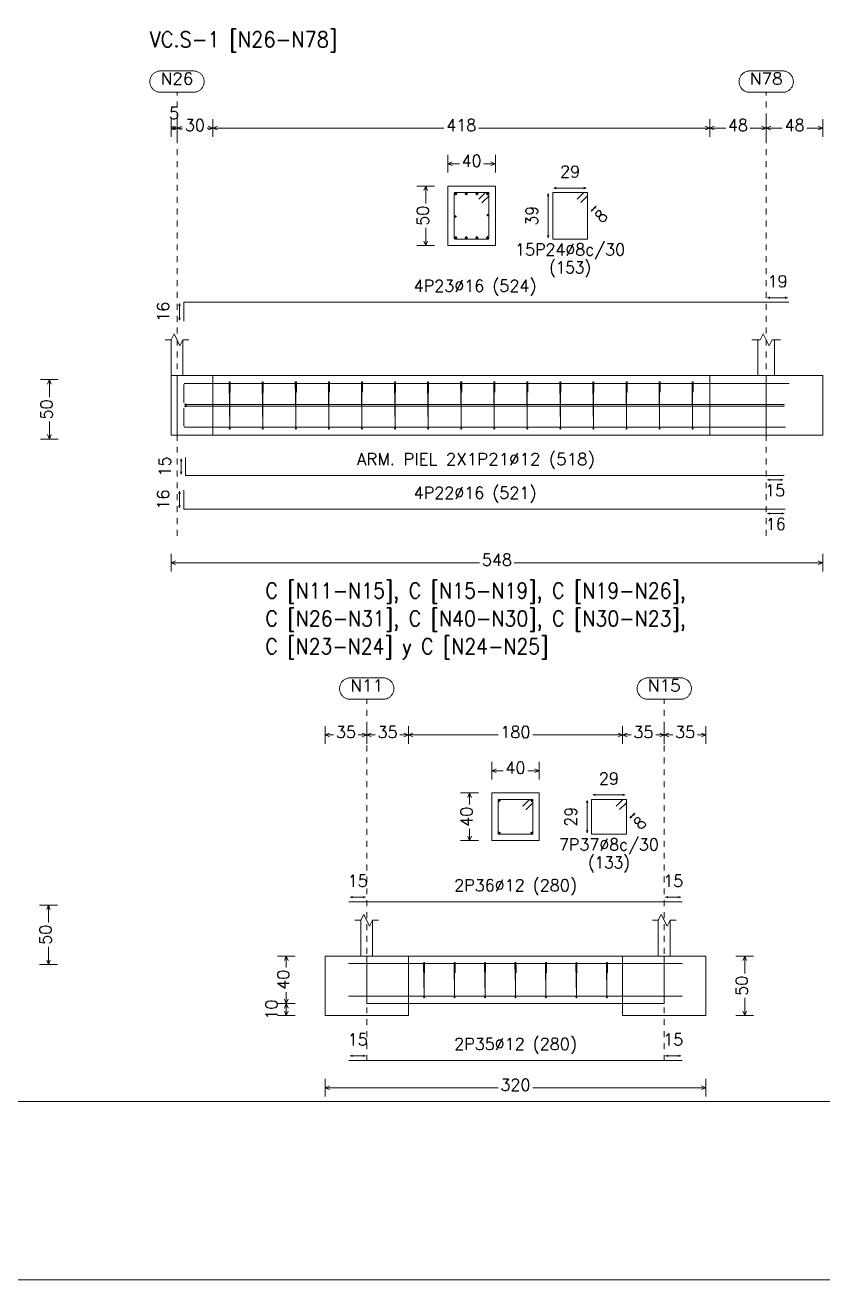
# Model space of a CAD drawing. Header units: millimetres. Extents: x -252 to 259, y -4 to 137.
# Drawn here: x 223.86 to 237.27, y 68.39 to 89.48 of the extents above; entities that cross this region are included whole.
import ezdxf
from ezdxf.enums import TextEntityAlignment as Align

# ---------------------------------------------------------------- set-up
doc = ezdxf.new("R2010")
doc.units = ezdxf.units.MM
doc.linetypes.add('CYPE_PUNTO', pattern=[0.075, 0, -0.075])
for name, color, linetype, lineweight in [('CIM_COTAS', 2, 'Continuous', 0), ('CIM_DIB_ARMADOS', 4, 'Continuous', 0), ('CIM_GEOMETRIA', 2, 'Continuous', 0), ('CIM_REFEREN', 2, 'Continuous', 0), ('CIM_TXT_ARMADOS', 3, 'Continuous', 0), ('RECUAD_LIMITES', 2, 'Continuous', 0), ('RECUAD_MARCO', 1, 'Continuous', 20)]:
    doc.layers.add(name, color=color, linetype=linetype, lineweight=lineweight)
doc.styles.add('CYPETXT', font='romans__.ttf', dxfattribs={"height": 0.2})

msp = doc.modelspace()

# ---------------------------------------------------------------- hatches: boundary and pattern name
at = {"layer": 'CIM_DIB_ARMADOS'}
h = msp.add_hatch(color=256, dxfattribs=at)
edge = h.paths.add_edge_path(flags=0)
edge.add_arc((231.486, 86.556), 0.0016, 0, 360)
h = msp.add_hatch(color=256, dxfattribs=at)
edge = h.paths.add_edge_path(flags=0)
edge.add_arc((231.544, 86.498), 0.0016, 0, 360)
h = msp.add_hatch(color=256, dxfattribs=at)
edge = h.paths.add_edge_path(flags=0)
edge.add_arc((227.291, 83.371), 0.0016, 0, 360)
h = msp.add_hatch(color=256, dxfattribs=at)
edge = h.paths.add_edge_path(flags=0)
edge.add_arc((227.309, 83.313), 0.0016, 0, 360)
h = msp.add_hatch(color=256, dxfattribs=at)
edge = h.paths.add_edge_path(flags=0)
edge.add_arc((227.847, 83.371), 0.0016, 0, 360)
h = msp.add_hatch(color=256, dxfattribs=at)
edge = h.paths.add_edge_path(flags=0)
edge.add_arc((227.864, 83.313), 0.0016, 0, 360)
h = msp.add_hatch(color=256, dxfattribs=at)
edge = h.paths.add_edge_path(flags=0)
edge.add_arc((228.403, 83.371), 0.0016, 0, 360)
h = msp.add_hatch(color=256, dxfattribs=at)
edge = h.paths.add_edge_path(flags=0)
edge.add_arc((228.42, 83.313), 0.0016, 0, 360)
h = msp.add_hatch(color=256, dxfattribs=at)
edge = h.paths.add_edge_path(flags=0)
edge.add_arc((228.958, 83.371), 0.0016, 0, 360)
h = msp.add_hatch(color=256, dxfattribs=at)
edge = h.paths.add_edge_path(flags=0)
edge.add_arc((228.976, 83.313), 0.0016, 0, 360)
h = msp.add_hatch(color=256, dxfattribs=at)
edge = h.paths.add_edge_path(flags=0)
edge.add_arc((229.514, 83.371), 0.0016, 0, 360)
h = msp.add_hatch(color=256, dxfattribs=at)
edge = h.paths.add_edge_path(flags=0)
edge.add_arc((229.531, 83.313), 0.0016, 0, 360)
h = msp.add_hatch(color=256, dxfattribs=at)
edge = h.paths.add_edge_path(flags=0)
edge.add_arc((230.069, 83.371), 0.0016, 0, 360)
h = msp.add_hatch(color=256, dxfattribs=at)
edge = h.paths.add_edge_path(flags=0)
edge.add_arc((230.087, 83.313), 0.0016, 0, 360)
h = msp.add_hatch(color=256, dxfattribs=at)
edge = h.paths.add_edge_path(flags=0)
edge.add_arc((230.625, 83.371), 0.0016, 0, 360)
h = msp.add_hatch(color=256, dxfattribs=at)
edge = h.paths.add_edge_path(flags=0)
edge.add_arc((230.642, 83.313), 0.0016, 0, 360)
h = msp.add_hatch(color=256, dxfattribs=at)
edge = h.paths.add_edge_path(flags=0)
edge.add_arc((231.181, 83.371), 0.0016, 0, 360)
h = msp.add_hatch(color=256, dxfattribs=at)
edge = h.paths.add_edge_path(flags=0)
edge.add_arc((231.198, 83.313), 0.0016, 0, 360)
h = msp.add_hatch(color=256, dxfattribs=at)
edge = h.paths.add_edge_path(flags=0)
edge.add_arc((231.736, 83.371), 0.0016, 0, 360)
h = msp.add_hatch(color=256, dxfattribs=at)
edge = h.paths.add_edge_path(flags=0)
edge.add_arc((231.754, 83.313), 0.0016, 0, 360)
h = msp.add_hatch(color=256, dxfattribs=at)
edge = h.paths.add_edge_path(flags=0)
edge.add_arc((232.292, 83.371), 0.0016, 0, 360)
h = msp.add_hatch(color=256, dxfattribs=at)
edge = h.paths.add_edge_path(flags=0)
edge.add_arc((232.309, 83.313), 0.0016, 0, 360)
h = msp.add_hatch(color=256, dxfattribs=at)
edge = h.paths.add_edge_path(flags=0)
edge.add_arc((232.847, 83.371), 0.0016, 0, 360)
h = msp.add_hatch(color=256, dxfattribs=at)
edge = h.paths.add_edge_path(flags=0)
edge.add_arc((232.865, 83.313), 0.0016, 0, 360)
h = msp.add_hatch(color=256, dxfattribs=at)
edge = h.paths.add_edge_path(flags=0)
edge.add_arc((233.403, 83.371), 0.0016, 0, 360)
h = msp.add_hatch(color=256, dxfattribs=at)
edge = h.paths.add_edge_path(flags=0)
edge.add_arc((233.42, 83.313), 0.0016, 0, 360)
h = msp.add_hatch(color=256, dxfattribs=at)
edge = h.paths.add_edge_path(flags=0)
edge.add_arc((233.959, 83.371), 0.0016, 0, 360)
h = msp.add_hatch(color=256, dxfattribs=at)
edge = h.paths.add_edge_path(flags=0)
edge.add_arc((233.976, 83.313), 0.0016, 0, 360)
h = msp.add_hatch(color=256, dxfattribs=at)
edge = h.paths.add_edge_path(flags=0)
edge.add_arc((234.514, 83.371), 0.0016, 0, 360)
h = msp.add_hatch(color=256, dxfattribs=at)
edge = h.paths.add_edge_path(flags=0)
edge.add_arc((234.532, 83.313), 0.0016, 0, 360)
h = msp.add_hatch(color=256, dxfattribs=at)
edge = h.paths.add_edge_path(flags=0)
edge.add_arc((235.07, 83.371), 0.0016, 0, 360)
h = msp.add_hatch(color=256, dxfattribs=at)
edge = h.paths.add_edge_path(flags=0)
edge.add_arc((235.087, 83.313), 0.0016, 0, 360)
h = msp.add_hatch(color=256, dxfattribs=at)
edge = h.paths.add_edge_path(flags=0)
edge.add_arc((236.695, 83.46), 0.0016, 0, 360)
h = msp.add_hatch(color=256, dxfattribs=at)
edge = h.paths.add_edge_path(flags=0)
edge.add_arc((226.531, 83.14), 0.0016, 0, 360)
h = msp.add_hatch(color=256, dxfattribs=at)
edge = h.paths.add_edge_path(flags=0)
edge.add_arc((226.559, 83.104), 0.0016, 0, 360)
h = msp.add_hatch(color=256, dxfattribs=at)
edge = h.paths.add_edge_path(flags=0)
edge.add_arc((236.615, 83.104), 0.0016, 0, 360)
h = msp.add_hatch(color=256, dxfattribs=at)
edge = h.paths.add_edge_path(flags=0)
edge.add_arc((226.531, 83.044), 0.0016, 0, 360)
h = msp.add_hatch(color=256, dxfattribs=at)
edge = h.paths.add_edge_path(flags=0)
edge.add_arc((226.559, 83.08), 0.0016, 0, 360)
h = msp.add_hatch(color=256, dxfattribs=at)
edge = h.paths.add_edge_path(flags=0)
edge.add_arc((236.615, 83.08), 0.0016, 0, 360)
h = msp.add_hatch(color=256, dxfattribs=at)
edge = h.paths.add_edge_path(flags=0)
edge.add_arc((236.635, 82.724), 0.0016, 0, 360)
h = msp.add_hatch(color=256, dxfattribs=at)
edge = h.paths.add_edge_path(flags=0)
edge.add_arc((232.223, 76.356), 0.0016, 0, 360)
h = msp.add_hatch(color=256, dxfattribs=at)
edge = h.paths.add_edge_path(flags=0)
edge.add_arc((232.281, 76.298), 0.0016, 0, 360)
h = msp.add_hatch(color=256, dxfattribs=at)
edge = h.paths.add_edge_path(flags=0)
edge.add_arc((229.302, 73.709), 0.0016, 0, 360)
h = msp.add_hatch(color=256, dxfattribs=at)
edge = h.paths.add_edge_path(flags=0)
edge.add_arc((230.557, 73.616), 0.0016, 0, 360)
h = msp.add_hatch(color=256, dxfattribs=at)
edge = h.paths.add_edge_path(flags=0)
edge.add_arc((231.069, 73.616), 0.0016, 0, 360)
h = msp.add_hatch(color=256, dxfattribs=at)
edge = h.paths.add_edge_path(flags=0)
edge.add_arc((231.581, 73.616), 0.0016, 0, 360)
h = msp.add_hatch(color=256, dxfattribs=at)
edge = h.paths.add_edge_path(flags=0)
edge.add_arc((232.093, 73.616), 0.0016, 0, 360)
h = msp.add_hatch(color=256, dxfattribs=at)
edge = h.paths.add_edge_path(flags=0)
edge.add_arc((232.605, 73.616), 0.0016, 0, 360)
h = msp.add_hatch(color=256, dxfattribs=at)
edge = h.paths.add_edge_path(flags=0)
edge.add_arc((233.117, 73.616), 0.0016, 0, 360)
h = msp.add_hatch(color=256, dxfattribs=at)
edge = h.paths.add_edge_path(flags=0)
edge.add_arc((233.629, 73.616), 0.0016, 0, 360)
h = msp.add_hatch(color=256, dxfattribs=at)
edge = h.paths.add_edge_path(flags=0)
edge.add_arc((234.902, 73.709), 0.0016, 0, 360)
h = msp.add_hatch(color=256, dxfattribs=at)
edge = h.paths.add_edge_path(flags=0)
edge.add_arc((230.575, 73.558), 0.0016, 0, 360)
h = msp.add_hatch(color=256, dxfattribs=at)
edge = h.paths.add_edge_path(flags=0)
edge.add_arc((231.087, 73.558), 0.0016, 0, 360)
h = msp.add_hatch(color=256, dxfattribs=at)
edge = h.paths.add_edge_path(flags=0)
edge.add_arc((231.599, 73.558), 0.0016, 0, 360)
h = msp.add_hatch(color=256, dxfattribs=at)
edge = h.paths.add_edge_path(flags=0)
edge.add_arc((232.111, 73.558), 0.0016, 0, 360)
h = msp.add_hatch(color=256, dxfattribs=at)
edge = h.paths.add_edge_path(flags=0)
edge.add_arc((232.623, 73.558), 0.0016, 0, 360)
h = msp.add_hatch(color=256, dxfattribs=at)
edge = h.paths.add_edge_path(flags=0)
edge.add_arc((233.135, 73.558), 0.0016, 0, 360)
h = msp.add_hatch(color=256, dxfattribs=at)
edge = h.paths.add_edge_path(flags=0)
edge.add_arc((233.647, 73.558), 0.0016, 0, 360)
h = msp.add_hatch(color=256, dxfattribs=at)
edge = h.paths.add_edge_path(flags=0)
edge.add_arc((229.302, 73.165), 0.0016, 0, 360)
h = msp.add_hatch(color=256, dxfattribs=at)
edge = h.paths.add_edge_path(flags=0)
edge.add_arc((234.902, 73.165), 0.0016, 0, 360)

# ---------------------------------------------------------------- linework, layer by layer
at = {"layer": 'CIM_COTAS', "linetype": 'CYPE_PUNTO'}
for p, q in [((226.415, 80.897), (226.415, 88.352)), ((236.315, 80.897), (236.315, 88.352)), ((229.602, 72.074), (229.602, 78.152)), ((234.602, 72.074), (234.602, 78.152))]:
    msp.add_line(p, q, dxfattribs=at)
at = {"layer": 'CIM_COTAS'}
for p, q in [((226.315, 87.602), (226.315, 87.902)), ((226.315, 87.752), (226.39, 87.782)), ((226.315, 87.752), (226.39, 87.722)), ((226.315, 87.752), (226.415, 87.752)), ((226.415, 87.752), (226.34, 87.782)), ((226.415, 87.752), (226.34, 87.722)), ((226.415, 87.602), (226.415, 87.902)), ((226.415, 87.602), (226.415, 87.902)), ((226.415, 87.752), (226.49, 87.782)), ((226.415, 87.752), (226.49, 87.722)), ((226.415, 87.752), (226.509, 87.752)), ((226.92, 87.752), (227.015, 87.752)), ((227.015, 87.752), (226.94, 87.782)), ((227.015, 87.752), (226.94, 87.722)), ((227.015, 87.602), (227.015, 87.902)), ((227.015, 87.602), (227.015, 87.902)), ((227.015, 87.752), (227.09, 87.782)), ((227.015, 87.752), (227.09, 87.722)), ((227.015, 87.752), (230.9, 87.752)), ((231.479, 87.752), (235.365, 87.752)), ((235.365, 87.752), (235.29, 87.782)), ((235.365, 87.752), (235.29, 87.722)), ((235.365, 87.602), (235.365, 87.902)), ((235.365, 87.602), (235.365, 87.902)), ((235.365, 87.752), (235.44, 87.782)), ((235.365, 87.752), (235.44, 87.722)), ((235.365, 87.752), (235.634, 87.752)), ((236.045, 87.752), (236.315, 87.752)), ((236.315, 87.752), (236.24, 87.782)), ((236.315, 87.752), (236.24, 87.722)), ((236.315, 87.602), (236.315, 87.902)), ((236.315, 87.602), (236.315, 87.902)), ((236.315, 87.752), (236.39, 87.782)), ((236.315, 87.752), (236.39, 87.722)), ((236.315, 87.752), (236.584, 87.752)), ((236.995, 87.752), (237.265, 87.752)), ((237.265, 87.752), (237.19, 87.782)), ((237.265, 87.752), (237.19, 87.722)), ((237.265, 87.602), (237.265, 87.902)), ((230.965, 87.002), (230.965, 87.302)), ((230.965, 87.152), (231.04, 87.182)), ((230.965, 87.152), (231.04, 87.122)), ((230.965, 87.152), (231.159, 87.152)), ((231.57, 87.152), (231.765, 87.152)), ((231.765, 87.152), (231.69, 87.182)), ((231.765, 87.152), (231.69, 87.122)), ((231.765, 87.002), (231.765, 87.302)), ((230.444, 86.777), (230.744, 86.777)), ((230.594, 86.777), (230.564, 86.702)), ((230.594, 86.777), (230.624, 86.702)), ((230.594, 86.483), (230.594, 86.777)), ((230.594, 85.777), (230.594, 86.072)), ((230.594, 85.777), (230.564, 85.852)), ((230.594, 85.777), (230.624, 85.852)), ((230.444, 85.777), (230.744, 85.777)), ((224.121, 83.524), (224.421, 83.524)), ((224.271, 83.524), (224.241, 83.449)), ((224.271, 83.524), (224.301, 83.449)), ((224.271, 83.23), (224.271, 83.524)), ((224.271, 82.524), (224.271, 82.819)), ((224.121, 82.524), (224.421, 82.524)), ((224.271, 82.524), (224.241, 82.599)), ((224.271, 82.524), (224.301, 82.599)), ((226.315, 80.297), (226.315, 80.597)), ((237.265, 80.297), (237.265, 80.597)), ((226.315, 80.447), (226.39, 80.477)), ((226.315, 80.447), (226.39, 80.417)), ((226.315, 80.447), (231.5, 80.447)), ((232.079, 80.447), (237.265, 80.447)), ((237.265, 80.447), (237.19, 80.477)), ((237.265, 80.447), (237.19, 80.417)), ((228.902, 77.402), (228.902, 77.702)), ((229.602, 77.402), (229.602, 77.702)), ((229.602, 77.402), (229.602, 77.702)), ((230.302, 77.402), (230.302, 77.702)), ((230.302, 77.402), (230.302, 77.702)), ((233.902, 77.402), (233.902, 77.702)), ((233.902, 77.402), (233.902, 77.702)), ((234.602, 77.402), (234.602, 77.702)), ((234.602, 77.402), (234.602, 77.702)), ((235.302, 77.402), (235.302, 77.702)), ((228.902, 77.552), (228.977, 77.582)), ((228.902, 77.552), (228.977, 77.522)), ((228.902, 77.552), (229.047, 77.552)), ((229.458, 77.552), (229.602, 77.552)), ((229.602, 77.552), (229.527, 77.582)), ((229.602, 77.552), (229.527, 77.522)), ((229.602, 77.552), (229.677, 77.582)), ((229.602, 77.552), (229.677, 77.522)), ((229.602, 77.552), (229.747, 77.552)), ((230.158, 77.552), (230.302, 77.552)), ((230.302, 77.552), (230.227, 77.582)), ((230.302, 77.552), (230.227, 77.522)), ((230.302, 77.552), (230.377, 77.582)), ((230.302, 77.552), (230.377, 77.522)), ((230.302, 77.552), (231.813, 77.552)), ((232.392, 77.552), (233.902, 77.552)), ((233.902, 77.552), (233.827, 77.582)), ((233.902, 77.552), (233.827, 77.522)), ((233.902, 77.552), (233.977, 77.582)), ((233.902, 77.552), (233.977, 77.522)), ((233.902, 77.552), (234.047, 77.552)), ((234.458, 77.552), (234.602, 77.552)), ((234.602, 77.552), (234.527, 77.582)), ((234.602, 77.552), (234.527, 77.522)), ((234.602, 77.552), (234.677, 77.582)), ((234.602, 77.552), (234.677, 77.522)), ((234.602, 77.552), (234.747, 77.552)), ((235.158, 77.552), (235.302, 77.552)), ((235.302, 77.552), (235.227, 77.582)), ((235.302, 77.552), (235.227, 77.522)), ((231.702, 76.802), (231.702, 77.102)), ((231.702, 76.952), (231.777, 76.982)), ((232.502, 76.952), (232.427, 76.982)), ((232.502, 76.802), (232.502, 77.102)), ((231.702, 76.952), (231.777, 76.922)), ((231.702, 76.952), (231.897, 76.952)), ((232.308, 76.952), (232.502, 76.952)), ((232.502, 76.952), (232.427, 76.922)), ((231.181, 76.577), (231.481, 76.577)), ((231.331, 76.577), (231.301, 76.502)), ((231.331, 76.577), (231.361, 76.502)), ((231.331, 76.383), (231.331, 76.577)), ((231.331, 75.777), (231.331, 75.972)), ((231.181, 75.777), (231.481, 75.777)), ((231.331, 75.777), (231.301, 75.852)), ((231.331, 75.777), (231.361, 75.852)), ((224.106, 74.694), (224.406, 74.694)), ((224.256, 74.694), (224.226, 74.619)), ((224.256, 74.694), (224.286, 74.619)), ((224.256, 74.4), (224.256, 74.694)), ((224.256, 73.694), (224.256, 73.989)), ((228.101, 73.837), (228.401, 73.837)), ((228.251, 73.837), (228.221, 73.762)), ((228.251, 73.837), (228.281, 73.762)), ((228.251, 73.643), (228.251, 73.837)), ((235.803, 73.837), (236.103, 73.837)), ((235.953, 73.837), (235.923, 73.762)), ((235.953, 73.837), (235.983, 73.762)), ((235.953, 73.543), (235.953, 73.837)), ((224.106, 73.694), (224.406, 73.694)), ((224.256, 73.694), (224.226, 73.769)), ((224.256, 73.694), (224.286, 73.769)), ((228.251, 73.037), (228.251, 73.232)), ((228.101, 73.037), (228.401, 73.037)), ((228.101, 73.037), (228.401, 73.037)), ((228.251, 73.037), (228.221, 73.112)), ((228.251, 73.037), (228.221, 72.962)), ((228.251, 73.037), (228.281, 73.112)), ((228.251, 73.037), (228.281, 72.962)), ((228.251, 72.837), (228.251, 73.037)), ((235.953, 72.837), (235.953, 73.132)), ((228.101, 72.837), (228.401, 72.837)), ((228.251, 72.837), (228.221, 72.912)), ((228.251, 72.837), (228.281, 72.912)), ((235.803, 72.837), (236.103, 72.837)), ((235.953, 72.837), (235.923, 72.912)), ((235.953, 72.837), (235.983, 72.912)), ((228.902, 71.474), (228.902, 71.774)), ((235.302, 71.474), (235.302, 71.774)), ((228.902, 71.624), (228.977, 71.654)), ((228.902, 71.624), (228.977, 71.594)), ((228.902, 71.624), (231.813, 71.624)), ((232.392, 71.624), (235.302, 71.624)), ((235.302, 71.624), (235.227, 71.654)), ((235.302, 71.624), (235.227, 71.594))]:
    msp.add_line(p, q, dxfattribs=at)
for points in [[(226.691, 88.712), (226.703, 88.711), (226.715, 88.71), (226.727, 88.708), (226.738, 88.705), (226.75, 88.702), (226.761, 88.697), (226.772, 88.692), (226.782, 88.686), (226.793, 88.68), (226.802, 88.673), (226.811, 88.665), (226.82, 88.657), (226.828, 88.648), (226.836, 88.638), (226.842, 88.628), (226.849, 88.618), (226.854, 88.607), (226.859, 88.596), (226.863, 88.585), (226.866, 88.573), (226.868, 88.562), (226.87, 88.55), (226.871, 88.538), (226.871, 88.526), (226.87, 88.514), (226.868, 88.502), (226.866, 88.49), (226.863, 88.478), (226.859, 88.467), (226.854, 88.456), (226.849, 88.445), (226.842, 88.435), (226.836, 88.425), (226.828, 88.415), (226.82, 88.406), (226.811, 88.398), (226.802, 88.39), (226.793, 88.383), (226.782, 88.377), (226.772, 88.371), (226.761, 88.366), (226.75, 88.362), (226.738, 88.358), (226.727, 88.355), (226.715, 88.353), (226.703, 88.352), (226.691, 88.352), (226.139, 88.352), (226.127, 88.352), (226.115, 88.353), (226.103, 88.355), (226.091, 88.358), (226.08, 88.362), (226.068, 88.366), (226.058, 88.371), (226.047, 88.377), (226.037, 88.383), (226.027, 88.39), (226.018, 88.398), (226.009, 88.406), (226.001, 88.415), (225.994, 88.425), (225.987, 88.435), (225.981, 88.445), (225.975, 88.456), (225.971, 88.467), (225.967, 88.478), (225.964, 88.49), (225.961, 88.502), (225.96, 88.514), (225.959, 88.526), (225.959, 88.538), (225.96, 88.55), (225.961, 88.562), (225.964, 88.573), (225.967, 88.585), (225.971, 88.596), (225.975, 88.607), (225.981, 88.618), (225.987, 88.628), (225.994, 88.638), (226.001, 88.648), (226.009, 88.657), (226.018, 88.665), (226.027, 88.673), (226.037, 88.68), (226.047, 88.686), (226.058, 88.692), (226.068, 88.697), (226.08, 88.702), (226.091, 88.705), (226.103, 88.708), (226.115, 88.71), (226.127, 88.711), (226.139, 88.712), (226.691, 88.712)], [(236.591, 88.712), (236.603, 88.711), (236.615, 88.71), (236.627, 88.708), (236.638, 88.705), (236.65, 88.702), (236.661, 88.697), (236.672, 88.692), (236.682, 88.686), (236.693, 88.68), (236.702, 88.673), (236.711, 88.665), (236.72, 88.657), (236.728, 88.648), (236.736, 88.638), (236.742, 88.628), (236.749, 88.618), (236.754, 88.607), (236.759, 88.596), (236.763, 88.585), (236.766, 88.573), (236.768, 88.562), (236.77, 88.55), (236.771, 88.538), (236.771, 88.526), (236.77, 88.514), (236.768, 88.502), (236.766, 88.49), (236.763, 88.478), (236.759, 88.467), (236.754, 88.456), (236.749, 88.445), (236.742, 88.435), (236.736, 88.425), (236.728, 88.415), (236.72, 88.406), (236.711, 88.398), (236.702, 88.39), (236.693, 88.383), (236.682, 88.377), (236.672, 88.371), (236.661, 88.366), (236.65, 88.362), (236.638, 88.358), (236.627, 88.355), (236.615, 88.353), (236.603, 88.352), (236.591, 88.352), (236.039, 88.352), (236.027, 88.352), (236.015, 88.353), (236.003, 88.355), (235.991, 88.358), (235.98, 88.362), (235.968, 88.366), (235.958, 88.371), (235.947, 88.377), (235.937, 88.383), (235.927, 88.39), (235.918, 88.398), (235.909, 88.406), (235.901, 88.415), (235.894, 88.425), (235.887, 88.435), (235.881, 88.445), (235.875, 88.456), (235.871, 88.467), (235.867, 88.478), (235.864, 88.49), (235.861, 88.502), (235.86, 88.514), (235.859, 88.526), (235.859, 88.538), (235.86, 88.55), (235.861, 88.562), (235.864, 88.573), (235.867, 88.585), (235.871, 88.596), (235.875, 88.607), (235.881, 88.618), (235.887, 88.628), (235.894, 88.638), (235.901, 88.648), (235.909, 88.657), (235.918, 88.665), (235.927, 88.673), (235.937, 88.68), (235.947, 88.686), (235.958, 88.692), (235.968, 88.697), (235.98, 88.702), (235.991, 88.705), (236.003, 88.708), (236.015, 88.71), (236.027, 88.711), (236.039, 88.712), (236.591, 88.712)], [(229.878, 78.512), (229.89, 78.511), (229.902, 78.51), (229.914, 78.508), (229.926, 78.505), (229.937, 78.502), (229.949, 78.497), (229.959, 78.492), (229.97, 78.486), (229.98, 78.48), (229.99, 78.473), (229.999, 78.465), (230.008, 78.457), (230.016, 78.448), (230.023, 78.438), (230.03, 78.428), (230.036, 78.418), (230.042, 78.407), (230.046, 78.396), (230.05, 78.385), (230.053, 78.373), (230.056, 78.361), (230.057, 78.35), (230.058, 78.338), (230.058, 78.325), (230.057, 78.313), (230.056, 78.302), (230.053, 78.29), (230.05, 78.278), (230.046, 78.267), (230.042, 78.256), (230.036, 78.245), (230.03, 78.235), (230.023, 78.225), (230.016, 78.215), (230.008, 78.206), (229.999, 78.198), (229.99, 78.19), (229.98, 78.183), (229.97, 78.177), (229.959, 78.171), (229.949, 78.166), (229.937, 78.161), (229.926, 78.158), (229.914, 78.155), (229.902, 78.153), (229.89, 78.152), (229.878, 78.152), (229.326, 78.152), (229.314, 78.152), (229.302, 78.153), (229.29, 78.155), (229.279, 78.158), (229.267, 78.161), (229.256, 78.166), (229.245, 78.171), (229.235, 78.177), (229.224, 78.183), (229.215, 78.19), (229.206, 78.198), (229.197, 78.206), (229.189, 78.215), (229.181, 78.225), (229.175, 78.235), (229.168, 78.245), (229.163, 78.256), (229.158, 78.267), (229.154, 78.278), (229.151, 78.29), (229.149, 78.302), (229.147, 78.313), (229.146, 78.325), (229.146, 78.338), (229.147, 78.35), (229.149, 78.361), (229.151, 78.373), (229.154, 78.385), (229.158, 78.396), (229.163, 78.407), (229.168, 78.418), (229.175, 78.428), (229.181, 78.438), (229.189, 78.448), (229.197, 78.457), (229.206, 78.465), (229.215, 78.473), (229.224, 78.48), (229.235, 78.486), (229.245, 78.492), (229.256, 78.497), (229.267, 78.502), (229.279, 78.505), (229.29, 78.508), (229.302, 78.51), (229.314, 78.511), (229.326, 78.512), (229.878, 78.512)], [(234.878, 78.512), (234.89, 78.511), (234.902, 78.51), (234.914, 78.508), (234.926, 78.505), (234.937, 78.502), (234.949, 78.497), (234.959, 78.492), (234.97, 78.486), (234.98, 78.48), (234.99, 78.473), (234.999, 78.465), (235.008, 78.457), (235.016, 78.448), (235.023, 78.438), (235.03, 78.428), (235.036, 78.418), (235.042, 78.407), (235.046, 78.396), (235.05, 78.385), (235.053, 78.373), (235.056, 78.361), (235.057, 78.35), (235.058, 78.338), (235.058, 78.325), (235.057, 78.313), (235.056, 78.302), (235.053, 78.29), (235.05, 78.278), (235.046, 78.267), (235.042, 78.256), (235.036, 78.245), (235.03, 78.235), (235.023, 78.225), (235.016, 78.215), (235.008, 78.206), (234.999, 78.198), (234.99, 78.19), (234.98, 78.183), (234.97, 78.177), (234.959, 78.171), (234.949, 78.166), (234.937, 78.161), (234.926, 78.158), (234.914, 78.155), (234.902, 78.153), (234.89, 78.152), (234.878, 78.152), (234.326, 78.152), (234.314, 78.152), (234.302, 78.153), (234.29, 78.155), (234.279, 78.158), (234.267, 78.161), (234.256, 78.166), (234.245, 78.171), (234.235, 78.177), (234.224, 78.183), (234.215, 78.19), (234.206, 78.198), (234.197, 78.206), (234.189, 78.215), (234.181, 78.225), (234.175, 78.235), (234.168, 78.245), (234.163, 78.256), (234.158, 78.267), (234.154, 78.278), (234.151, 78.29), (234.149, 78.302), (234.147, 78.313), (234.146, 78.325), (234.146, 78.338), (234.147, 78.35), (234.149, 78.361), (234.151, 78.373), (234.154, 78.385), (234.158, 78.396), (234.163, 78.407), (234.168, 78.418), (234.175, 78.428), (234.181, 78.438), (234.189, 78.448), (234.197, 78.457), (234.206, 78.465), (234.215, 78.473), (234.224, 78.48), (234.235, 78.486), (234.245, 78.492), (234.256, 78.497), (234.267, 78.502), (234.279, 78.505), (234.29, 78.508), (234.302, 78.51), (234.314, 78.511), (234.326, 78.512), (234.878, 78.512)]]:
    msp.add_lwpolyline(points, close=True, dxfattribs=at)
at = {"layer": 'CIM_DIB_ARMADOS'}
for p, q in [((231.073, 86.645), (231.121, 86.645)), ((231.097, 86.621), (231.097, 86.669)), ((231.251, 86.645), (231.299, 86.645)), ((231.275, 86.621), (231.275, 86.669)), ((231.43, 86.645), (231.478, 86.645)), ((231.454, 86.621), (231.454, 86.669)), ((231.609, 86.645), (231.657, 86.645)), ((231.633, 86.621), (231.633, 86.669)), ((231.075, 86.265), (231.111, 86.265)), ((231.093, 86.247), (231.093, 86.283)), ((231.619, 86.289), (231.655, 86.289)), ((231.637, 86.271), (231.637, 86.307)), ((231.073, 85.909), (231.121, 85.909)), ((231.097, 85.885), (231.097, 85.933)), ((231.251, 85.909), (231.299, 85.909)), ((231.275, 85.885), (231.275, 85.933)), ((231.43, 85.909), (231.478, 85.909)), ((231.454, 85.885), (231.454, 85.933)), ((231.609, 85.909), (231.657, 85.909)), ((231.633, 85.885), (231.633, 85.933)), ((231.812, 76.449), (231.848, 76.449)), ((231.83, 76.431), (231.83, 76.467)), ((232.356, 76.449), (232.392, 76.449)), ((232.374, 76.431), (232.374, 76.467)), ((231.83, 75.887), (231.83, 75.923)), ((232.374, 75.887), (232.374, 75.923)), ((231.812, 75.905), (231.848, 75.905)), ((232.356, 75.905), (232.392, 75.905))]:
    msp.add_line(p, q, dxfattribs=at)
for points in [[(231.544, 86.498), (231.652, 86.606), (231.656, 86.612), (231.657, 86.618), (231.657, 86.653), (231.655, 86.661), (231.649, 86.667), (231.641, 86.669), (231.089, 86.669), (231.081, 86.667), (231.075, 86.661), (231.073, 86.653), (231.073, 85.901), (231.075, 85.893), (231.081, 85.887), (231.089, 85.885), (231.641, 85.885), (231.649, 85.887), (231.655, 85.893), (231.657, 85.901), (231.657, 86.653), (231.655, 86.661), (231.649, 86.667), (231.641, 86.669), (231.605, 86.669), (231.599, 86.668), (231.594, 86.664), (231.486, 86.556)], [(233.198, 86.498), (233.311, 86.611), (233.311, 86.669), (232.727, 86.669), (232.727, 85.885), (233.311, 85.885), (233.311, 86.669), (233.253, 86.669), (233.14, 86.556)], [(226.531, 84.505), (226.531, 84.825), (236.315, 84.825), (236.695, 84.825)], [(226.531, 83.14), (226.531, 83.436), (226.534, 83.448), (226.543, 83.457), (226.555, 83.46), (236.315, 83.46), (236.695, 83.46)], [(227.309, 83.313), (227.309, 83.421), (227.309, 83.427), (227.309, 83.433), (227.309, 83.468), (227.309, 83.476), (227.308, 83.482), (227.308, 83.484), (227.301, 83.484), (227.301, 83.482), (227.301, 83.476), (227.301, 83.468), (227.301, 82.716), (227.301, 82.708), (227.301, 82.702), (227.301, 82.7), (227.301, 82.702), (227.3, 82.708), (227.3, 82.716), (227.293, 83.468), (227.293, 83.476), (227.292, 83.482), (227.292, 83.484), (227.292, 83.484), (227.292, 83.483), (227.292, 83.479), (227.291, 83.371)], [(227.864, 83.313), (227.865, 83.421), (227.865, 83.427), (227.865, 83.433), (227.864, 83.468), (227.864, 83.476), (227.864, 83.482), (227.864, 83.484), (227.856, 83.484), (227.856, 83.482), (227.856, 83.476), (227.856, 83.468), (227.856, 82.716), (227.856, 82.708), (227.856, 82.702), (227.856, 82.7), (227.856, 82.702), (227.856, 82.708), (227.856, 82.716), (227.848, 83.468), (227.848, 83.476), (227.848, 83.482), (227.848, 83.484), (227.847, 83.484), (227.847, 83.483), (227.847, 83.479), (227.847, 83.371)], [(228.42, 83.313), (228.42, 83.421), (228.42, 83.427), (228.42, 83.433), (228.42, 83.468), (228.42, 83.476), (228.42, 83.482), (228.42, 83.484), (228.412, 83.484), (228.412, 83.482), (228.412, 83.476), (228.412, 83.468), (228.412, 82.716), (228.412, 82.708), (228.412, 82.702), (228.412, 82.7), (228.412, 82.702), (228.412, 82.708), (228.412, 82.716), (228.404, 83.468), (228.404, 83.476), (228.404, 83.482), (228.404, 83.484), (228.403, 83.484), (228.403, 83.483), (228.403, 83.479), (228.403, 83.371)], [(228.976, 83.313), (228.976, 83.421), (228.976, 83.427), (228.976, 83.433), (228.976, 83.468), (228.975, 83.476), (228.975, 83.482), (228.975, 83.484), (228.968, 83.484), (228.967, 83.482), (228.967, 83.476), (228.967, 83.468), (228.967, 82.716), (228.967, 82.708), (228.967, 82.702), (228.967, 82.7), (228.967, 82.702), (228.967, 82.708), (228.967, 82.716), (228.96, 83.468), (228.959, 83.476), (228.959, 83.482), (228.959, 83.484), (228.959, 83.484), (228.959, 83.483), (228.959, 83.479), (228.958, 83.371)], [(229.531, 83.313), (229.532, 83.421), (229.532, 83.427), (229.531, 83.433), (229.531, 83.468), (229.531, 83.476), (229.531, 83.482), (229.531, 83.484), (229.523, 83.484), (229.523, 83.482), (229.523, 83.476), (229.523, 83.468), (229.523, 82.716), (229.523, 82.708), (229.523, 82.702), (229.523, 82.7), (229.523, 82.702), (229.523, 82.708), (229.523, 82.716), (229.515, 83.468), (229.515, 83.476), (229.515, 83.482), (229.515, 83.484), (229.514, 83.484), (229.514, 83.483), (229.514, 83.479), (229.514, 83.371)], [(230.087, 83.313), (230.087, 83.421), (230.087, 83.427), (230.087, 83.433), (230.087, 83.468), (230.087, 83.476), (230.086, 83.482), (230.086, 83.484), (230.079, 83.484), (230.079, 83.482), (230.079, 83.476), (230.079, 83.468), (230.079, 82.716), (230.079, 82.708), (230.079, 82.702), (230.079, 82.7), (230.079, 82.702), (230.078, 82.708), (230.078, 82.716), (230.071, 83.468), (230.071, 83.476), (230.07, 83.482), (230.07, 83.484), (230.07, 83.484), (230.07, 83.483), (230.07, 83.479), (230.069, 83.371)], [(230.642, 83.313), (230.643, 83.421), (230.643, 83.427), (230.643, 83.433), (230.642, 83.468), (230.642, 83.476), (230.642, 83.482), (230.642, 83.484), (230.634, 83.484), (230.634, 83.482), (230.634, 83.476), (230.634, 83.468), (230.634, 82.716), (230.634, 82.708), (230.634, 82.702), (230.634, 82.7), (230.634, 82.702), (230.634, 82.708), (230.634, 82.716), (230.626, 83.468), (230.626, 83.476), (230.626, 83.482), (230.626, 83.484), (230.625, 83.484), (230.625, 83.483), (230.625, 83.479), (230.625, 83.371)], [(231.198, 83.313), (231.198, 83.421), (231.198, 83.427), (231.198, 83.433), (231.198, 83.468), (231.198, 83.476), (231.198, 83.482), (231.198, 83.484), (231.19, 83.484), (231.19, 83.482), (231.19, 83.476), (231.19, 83.468), (231.19, 82.716), (231.19, 82.708), (231.19, 82.702), (231.19, 82.7), (231.19, 82.702), (231.19, 82.708), (231.19, 82.716), (231.182, 83.468), (231.182, 83.476), (231.182, 83.482), (231.182, 83.484), (231.181, 83.484), (231.181, 83.483), (231.181, 83.479), (231.181, 83.371)], [(231.754, 83.313), (231.754, 83.421), (231.754, 83.427), (231.754, 83.433), (231.754, 83.468), (231.753, 83.476), (231.753, 83.482), (231.753, 83.484), (231.746, 83.484), (231.745, 83.482), (231.745, 83.476), (231.745, 83.468), (231.745, 82.716), (231.745, 82.708), (231.745, 82.702), (231.745, 82.7), (231.745, 82.702), (231.745, 82.708), (231.745, 82.716), (231.738, 83.468), (231.737, 83.476), (231.737, 83.482), (231.737, 83.484), (231.737, 83.484), (231.737, 83.483), (231.737, 83.479), (231.736, 83.371)], [(232.309, 83.313), (232.31, 83.421), (232.31, 83.427), (232.309, 83.433), (232.309, 83.468), (232.309, 83.476), (232.309, 83.482), (232.309, 83.484), (232.301, 83.484), (232.301, 83.482), (232.301, 83.476), (232.301, 83.468), (232.301, 82.716), (232.301, 82.708), (232.301, 82.702), (232.301, 82.7), (232.301, 82.702), (232.301, 82.708), (232.301, 82.716), (232.293, 83.468), (232.293, 83.476), (232.293, 83.482), (232.293, 83.484), (232.292, 83.484), (232.292, 83.483), (232.292, 83.479), (232.292, 83.371)], [(232.865, 83.313), (232.865, 83.421), (232.865, 83.427), (232.865, 83.433), (232.865, 83.468), (232.865, 83.476), (232.864, 83.482), (232.864, 83.484), (232.857, 83.484), (232.857, 83.482), (232.857, 83.476), (232.857, 83.468), (232.857, 82.716), (232.857, 82.708), (232.857, 82.702), (232.857, 82.7), (232.857, 82.702), (232.856, 82.708), (232.856, 82.716), (232.849, 83.468), (232.849, 83.476), (232.848, 83.482), (232.848, 83.484), (232.848, 83.484), (232.848, 83.483), (232.848, 83.479), (232.847, 83.371)], [(233.42, 83.313), (233.421, 83.421), (233.421, 83.427), (233.421, 83.433), (233.42, 83.468), (233.42, 83.476), (233.42, 83.482), (233.42, 83.484), (233.412, 83.484), (233.412, 83.482), (233.412, 83.476), (233.412, 83.468), (233.412, 82.716), (233.412, 82.708), (233.412, 82.702), (233.412, 82.7), (233.412, 82.702), (233.412, 82.708), (233.412, 82.716), (233.404, 83.468), (233.404, 83.476), (233.404, 83.482), (233.404, 83.484), (233.403, 83.484), (233.403, 83.483), (233.403, 83.479), (233.403, 83.371)], [(233.976, 83.313), (233.976, 83.421), (233.976, 83.427), (233.976, 83.433), (233.976, 83.468), (233.976, 83.476), (233.976, 83.482), (233.976, 83.484), (233.968, 83.484), (233.968, 83.482), (233.968, 83.476), (233.968, 83.468), (233.968, 82.716), (233.968, 82.708), (233.968, 82.702), (233.968, 82.7), (233.968, 82.702), (233.968, 82.708), (233.968, 82.716), (233.96, 83.468), (233.96, 83.476), (233.96, 83.482), (233.96, 83.484), (233.959, 83.484), (233.959, 83.483), (233.959, 83.479), (233.959, 83.371)], [(234.532, 83.313), (234.532, 83.421), (234.532, 83.427), (234.532, 83.433), (234.532, 83.468), (234.531, 83.476), (234.531, 83.482), (234.531, 83.484), (234.524, 83.484), (234.523, 83.482), (234.523, 83.476), (234.523, 83.468), (234.523, 82.716), (234.523, 82.708), (234.523, 82.702), (234.523, 82.7), (234.523, 82.702), (234.523, 82.708), (234.523, 82.716), (234.516, 83.468), (234.515, 83.476), (234.515, 83.482), (234.515, 83.484), (234.515, 83.484), (234.515, 83.483), (234.515, 83.479), (234.514, 83.371)], [(235.087, 83.313), (235.088, 83.421), (235.088, 83.427), (235.087, 83.433), (235.087, 83.468), (235.087, 83.476), (235.087, 83.482), (235.087, 83.484), (235.079, 83.484), (235.079, 83.482), (235.079, 83.476), (235.079, 83.468), (235.079, 82.716), (235.079, 82.708), (235.079, 82.702), (235.079, 82.7), (235.079, 82.702), (235.079, 82.708), (235.079, 82.716), (235.071, 83.468), (235.071, 83.476), (235.071, 83.482), (235.071, 83.484), (235.07, 83.484), (235.07, 83.483), (235.07, 83.479), (235.07, 83.371)], [(226.559, 83.104), (226.561, 83.104), (226.569, 83.104), (226.579, 83.104), (236.315, 83.104), (236.615, 83.104)], [(226.531, 83.044), (226.531, 82.748), (226.534, 82.736), (226.543, 82.727), (226.555, 82.724), (236.315, 82.724), (236.635, 82.724)], [(226.559, 83.08), (226.561, 83.08), (226.569, 83.08), (226.579, 83.08), (236.315, 83.08), (236.615, 83.08)], [(226.559, 82.214), (226.559, 81.914), (236.315, 81.914), (236.615, 81.914)], [(226.531, 81.667), (226.531, 81.347), (236.315, 81.347), (236.635, 81.347)], [(232.281, 76.298), (232.39, 76.406), (232.393, 76.412), (232.394, 76.418), (232.394, 76.453), (232.392, 76.461), (232.386, 76.467), (232.378, 76.469), (231.826, 76.469), (231.818, 76.467), (231.812, 76.461), (231.81, 76.453), (231.81, 75.901), (231.812, 75.893), (231.818, 75.887), (231.826, 75.885), (232.378, 75.885), (232.386, 75.887), (232.392, 75.893), (232.394, 75.901), (232.394, 76.453), (232.392, 76.461), (232.386, 76.467), (232.378, 76.469), (232.343, 76.469), (232.337, 76.468), (232.332, 76.464), (232.223, 76.356)], [(233.852, 76.298), (233.965, 76.411), (233.965, 76.469), (233.381, 76.469), (233.381, 75.885), (233.965, 75.885), (233.965, 76.469), (233.907, 76.469), (233.794, 76.356)], [(229.302, 74.75), (229.602, 74.75), (234.602, 74.75), (234.902, 74.75)], [(229.302, 73.709), (229.602, 73.709), (234.602, 73.709), (234.902, 73.709)], [(230.575, 73.558), (230.575, 73.666), (230.575, 73.672), (230.575, 73.678), (230.574, 73.713), (230.574, 73.721), (230.574, 73.727), (230.574, 73.729), (230.566, 73.729), (230.566, 73.727), (230.566, 73.721), (230.566, 73.713), (230.566, 73.161), (230.566, 73.153), (230.566, 73.147), (230.566, 73.145), (230.566, 73.147), (230.566, 73.153), (230.566, 73.161), (230.558, 73.713), (230.558, 73.721), (230.558, 73.727), (230.558, 73.729), (230.558, 73.729), (230.557, 73.728), (230.557, 73.724), (230.557, 73.616)], [(231.087, 73.558), (231.087, 73.666), (231.087, 73.672), (231.087, 73.678), (231.086, 73.713), (231.086, 73.721), (231.086, 73.727), (231.086, 73.729), (231.078, 73.729), (231.078, 73.727), (231.078, 73.721), (231.078, 73.713), (231.078, 73.161), (231.078, 73.153), (231.078, 73.147), (231.078, 73.145), (231.078, 73.147), (231.078, 73.153), (231.078, 73.161), (231.07, 73.713), (231.07, 73.721), (231.07, 73.727), (231.07, 73.729), (231.07, 73.729), (231.069, 73.728), (231.069, 73.724), (231.069, 73.616)], [(231.599, 73.558), (231.599, 73.666), (231.599, 73.672), (231.599, 73.678), (231.598, 73.713), (231.598, 73.721), (231.598, 73.727), (231.598, 73.729), (231.59, 73.729), (231.59, 73.727), (231.59, 73.721), (231.59, 73.713), (231.59, 73.161), (231.59, 73.153), (231.59, 73.147), (231.59, 73.145), (231.59, 73.147), (231.59, 73.153), (231.59, 73.161), (231.582, 73.713), (231.582, 73.721), (231.582, 73.727), (231.582, 73.729), (231.582, 73.729), (231.581, 73.728), (231.581, 73.724), (231.581, 73.616)], [(232.111, 73.558), (232.111, 73.666), (232.111, 73.672), (232.111, 73.678), (232.11, 73.713), (232.11, 73.721), (232.11, 73.727), (232.11, 73.729), (232.102, 73.729), (232.102, 73.727), (232.102, 73.721), (232.102, 73.713), (232.102, 73.161), (232.102, 73.153), (232.102, 73.147), (232.102, 73.145), (232.102, 73.147), (232.102, 73.153), (232.102, 73.161), (232.094, 73.713), (232.094, 73.721), (232.094, 73.727), (232.094, 73.729), (232.094, 73.729), (232.093, 73.728), (232.093, 73.724), (232.093, 73.616)], [(232.623, 73.558), (232.623, 73.666), (232.623, 73.672), (232.623, 73.678), (232.622, 73.713), (232.622, 73.721), (232.622, 73.727), (232.622, 73.729), (232.614, 73.729), (232.614, 73.727), (232.614, 73.721), (232.614, 73.713), (232.614, 73.161), (232.614, 73.153), (232.614, 73.147), (232.614, 73.145), (232.614, 73.147), (232.614, 73.153), (232.614, 73.161), (232.606, 73.713), (232.606, 73.721), (232.606, 73.727), (232.606, 73.729), (232.606, 73.729), (232.605, 73.728), (232.605, 73.724), (232.605, 73.616)], [(233.135, 73.558), (233.135, 73.666), (233.135, 73.672), (233.135, 73.678), (233.134, 73.713), (233.134, 73.721), (233.134, 73.727), (233.134, 73.729), (233.126, 73.729), (233.126, 73.727), (233.126, 73.721), (233.126, 73.713), (233.126, 73.161), (233.126, 73.153), (233.126, 73.147), (233.126, 73.145), (233.126, 73.147), (233.126, 73.153), (233.126, 73.161), (233.118, 73.713), (233.118, 73.721), (233.118, 73.727), (233.118, 73.729), (233.118, 73.729), (233.117, 73.728), (233.117, 73.724), (233.117, 73.616)], [(233.647, 73.558), (233.647, 73.666), (233.647, 73.672), (233.647, 73.678), (233.646, 73.713), (233.646, 73.721), (233.646, 73.727), (233.646, 73.729), (233.638, 73.729), (233.638, 73.727), (233.638, 73.721), (233.638, 73.713), (233.638, 73.161), (233.638, 73.153), (233.638, 73.147), (233.638, 73.145), (233.638, 73.147), (233.638, 73.153), (233.638, 73.161), (233.63, 73.713), (233.63, 73.721), (233.63, 73.727), (233.63, 73.729), (233.63, 73.729), (233.629, 73.728), (233.629, 73.724), (233.629, 73.616)], [(229.302, 73.165), (229.602, 73.165), (234.602, 73.165), (234.902, 73.165)], [(229.302, 72.084), (229.602, 72.084), (234.602, 72.084), (234.902, 72.084)]]:
    msp.add_lwpolyline(points, dxfattribs=at)
for centre, radius in [((231.097, 86.645), 0.016), ((231.275, 86.645), 0.016), ((231.454, 86.645), 0.016), ((231.486, 86.556), 0.0016), ((231.544, 86.498), 0.0016), ((231.633, 86.645), 0.016), ((231.093, 86.265), 0.012), ((231.637, 86.289), 0.012), ((231.097, 85.909), 0.016), ((231.275, 85.909), 0.016), ((231.454, 85.909), 0.016), ((231.633, 85.909), 0.016), ((227.291, 83.371), 0.0016), ((227.309, 83.313), 0.0016), ((227.847, 83.371), 0.0016), ((227.864, 83.313), 0.0016), ((228.403, 83.371), 0.0016), ((228.42, 83.313), 0.0016), ((228.958, 83.371), 0.0016), ((228.976, 83.313), 0.0016), ((229.514, 83.371), 0.0016), ((229.531, 83.313), 0.0016), ((230.069, 83.371), 0.0016), ((230.087, 83.313), 0.0016), ((230.625, 83.371), 0.0016), ((230.642, 83.313), 0.0016), ((231.181, 83.371), 0.0016), ((231.198, 83.313), 0.0016), ((231.736, 83.371), 0.0016), ((231.754, 83.313), 0.0016), ((232.292, 83.371), 0.0016), ((232.309, 83.313), 0.0016), ((232.847, 83.371), 0.0016), ((232.865, 83.313), 0.0016), ((233.403, 83.371), 0.0016), ((233.42, 83.313), 0.0016), ((233.959, 83.371), 0.0016), ((233.976, 83.313), 0.0016), ((234.514, 83.371), 0.0016), ((234.532, 83.313), 0.0016), ((235.07, 83.371), 0.0016), ((235.087, 83.313), 0.0016), ((236.695, 83.46), 0.0016), ((226.531, 83.14), 0.0016), ((226.559, 83.104), 0.012), ((226.559, 83.08), 0.012), ((226.559, 83.104), 0.0016), ((236.615, 83.104), 0.0016), ((226.531, 83.044), 0.0016), ((226.559, 83.08), 0.0016), ((236.615, 83.08), 0.0016), ((227.301, 82.7), 0.008), ((227.856, 82.7), 0.008), ((228.412, 82.7), 0.008), ((228.967, 82.7), 0.008), ((229.523, 82.7), 0.008), ((230.079, 82.7), 0.008), ((230.634, 82.7), 0.008), ((231.19, 82.7), 0.008), ((231.745, 82.7), 0.008), ((232.301, 82.7), 0.008), ((232.857, 82.7), 0.008), ((233.412, 82.7), 0.008), ((233.968, 82.7), 0.008), ((234.523, 82.7), 0.008), ((235.079, 82.7), 0.008), ((236.635, 82.724), 0.0016), ((231.83, 76.449), 0.012), ((232.223, 76.356), 0.0016), ((232.374, 76.449), 0.012), ((232.281, 76.298), 0.0016), ((231.83, 75.905), 0.012), ((232.374, 75.905), 0.012), ((229.302, 73.709), 0.0016), ((230.557, 73.616), 0.0016), ((231.069, 73.616), 0.0016), ((231.581, 73.616), 0.0016), ((232.093, 73.616), 0.0016), ((232.605, 73.616), 0.0016), ((233.117, 73.616), 0.0016), ((233.629, 73.616), 0.0016), ((234.902, 73.709), 0.0016), ((230.575, 73.558), 0.0016), ((231.087, 73.558), 0.0016), ((231.599, 73.558), 0.0016), ((232.111, 73.558), 0.0016), ((232.623, 73.558), 0.0016), ((233.135, 73.558), 0.0016), ((233.647, 73.558), 0.0016), ((229.302, 73.165), 0.0016), ((230.566, 73.145), 0.008), ((231.078, 73.145), 0.008), ((231.59, 73.145), 0.008), ((232.102, 73.145), 0.008), ((232.614, 73.145), 0.008), ((233.126, 73.145), 0.008), ((233.638, 73.145), 0.008), ((234.902, 73.165), 0.0016)]:
    msp.add_circle(centre, radius, dxfattribs=at)
at = {"layer": 'CIM_GEOMETRIA'}
for p, q in [((226.315, 84.192), (226.315, 83.592)), ((226.515, 83.592), (226.515, 84.192)), ((236.175, 84.192), (236.175, 83.592)), ((236.455, 83.592), (236.455, 84.192)), ((226.315, 83.592), (227.015, 83.592)), ((226.315, 83.592), (226.315, 82.592)), ((226.515, 83.592), (226.315, 83.592)), ((226.415, 82.592), (226.415, 83.592)), ((236.315, 83.592), (226.415, 83.592)), ((227.015, 82.592), (227.015, 83.592)), ((235.365, 83.592), (237.265, 83.592)), ((235.365, 83.592), (235.365, 82.592)), ((236.455, 83.592), (236.175, 83.592)), ((236.315, 83.592), (236.315, 82.592)), ((237.265, 82.592), (237.265, 83.592)), ((227.015, 82.592), (226.315, 82.592)), ((226.415, 82.592), (236.315, 82.592)), ((237.265, 82.592), (235.365, 82.592)), ((229.502, 74.437), (229.502, 73.837)), ((229.702, 73.837), (229.702, 74.437)), ((234.502, 74.437), (234.502, 73.837)), ((234.702, 73.837), (234.702, 74.437)), ((228.902, 73.837), (230.302, 73.837)), ((228.902, 73.837), (228.902, 72.837)), ((229.702, 73.837), (229.502, 73.837)), ((229.602, 73.037), (229.602, 73.837)), ((234.602, 73.837), (229.602, 73.837)), ((230.302, 72.837), (230.302, 73.837)), ((233.902, 73.837), (235.302, 73.837)), ((233.902, 73.837), (233.902, 72.837)), ((234.702, 73.837), (234.502, 73.837)), ((234.602, 73.837), (234.602, 73.037)), ((235.302, 72.837), (235.302, 73.837)), ((229.602, 73.037), (234.602, 73.037)), ((230.302, 72.837), (228.902, 72.837)), ((235.302, 72.837), (233.902, 72.837))]:
    msp.add_line(p, q, dxfattribs=at)
for points in [[(230.965, 86.777), (230.965, 85.777), (231.765, 85.777), (231.765, 86.777), (230.965, 86.777)], [(231.702, 76.577), (231.702, 75.777), (232.502, 75.777), (232.502, 76.577), (231.702, 76.577)]]:
    msp.add_lwpolyline(points, close=True, dxfattribs=at)
for points in [[(226.215, 84.192), (226.315, 84.192), (226.365, 84.292), (226.465, 84.092), (226.515, 84.192), (226.615, 84.192)], [(236.075, 84.192), (236.215, 84.192), (236.265, 84.292), (236.365, 84.092), (236.415, 84.192), (236.555, 84.192)], [(229.402, 74.437), (229.502, 74.437), (229.552, 74.537), (229.652, 74.337), (229.702, 74.437), (229.802, 74.437)], [(234.402, 74.437), (234.502, 74.437), (234.552, 74.537), (234.652, 74.337), (234.702, 74.437), (234.802, 74.437)]]:
    msp.add_lwpolyline(points, dxfattribs=at)
at = {"layer": 'CIM_TXT_ARMADOS'}
for p, q in [((232.787, 86.757), (232.747, 86.744)), ((232.787, 86.732), (232.747, 86.744)), ((233.291, 86.744), (232.747, 86.744)), ((233.251, 86.757), (233.291, 86.744)), ((233.251, 86.732), (233.291, 86.744)), ((232.64, 86.609), (232.652, 86.649)), ((232.665, 86.609), (232.652, 86.649)), ((232.652, 86.649), (232.652, 85.905)), ((233.372, 86.353), (233.456, 86.438)), ((233.391, 86.39), (233.372, 86.353)), ((233.409, 86.373), (233.372, 86.353)), ((233.419, 86.418), (233.456, 86.438)), ((233.437, 86.401), (233.456, 86.438)), ((232.64, 85.945), (232.652, 85.905)), ((232.665, 85.945), (232.652, 85.905)), ((226.443, 84.765), (226.456, 84.805)), ((226.468, 84.765), (226.456, 84.805)), ((226.456, 84.525), (226.456, 84.805)), ((236.375, 84.913), (236.335, 84.9)), ((236.375, 84.888), (236.335, 84.9)), ((236.335, 84.9), (236.675, 84.9)), ((236.635, 84.913), (236.675, 84.9)), ((236.635, 84.888), (236.675, 84.9)), ((226.443, 84.565), (226.456, 84.525)), ((226.468, 84.565), (226.456, 84.525)), ((226.471, 82.154), (226.484, 82.194)), ((226.496, 82.154), (226.484, 82.194)), ((226.484, 82.194), (226.484, 81.934)), ((226.471, 81.974), (226.484, 81.934)), ((226.496, 81.974), (226.484, 81.934)), ((236.375, 81.852), (236.335, 81.839)), ((236.375, 81.827), (236.335, 81.839)), ((236.335, 81.839), (236.595, 81.839)), ((236.555, 81.852), (236.595, 81.839)), ((236.555, 81.827), (236.595, 81.839)), ((226.443, 81.607), (226.456, 81.647)), ((226.468, 81.607), (226.456, 81.647)), ((226.456, 81.647), (226.456, 81.367)), ((226.443, 81.407), (226.456, 81.367)), ((226.468, 81.407), (226.456, 81.367)), ((236.375, 81.285), (236.335, 81.272)), ((236.375, 81.26), (236.335, 81.272)), ((236.335, 81.272), (236.615, 81.272)), ((236.575, 81.285), (236.615, 81.272)), ((236.575, 81.26), (236.615, 81.272)), ((233.441, 76.557), (233.401, 76.544)), ((233.905, 76.557), (233.945, 76.544)), ((233.293, 76.409), (233.306, 76.449)), ((233.318, 76.409), (233.306, 76.449)), ((233.306, 76.449), (233.306, 75.905)), ((233.441, 76.532), (233.401, 76.544)), ((233.945, 76.544), (233.401, 76.544)), ((233.905, 76.532), (233.945, 76.544)), ((234.025, 76.153), (234.11, 76.238)), ((234.044, 76.19), (234.025, 76.153)), ((234.062, 76.172), (234.025, 76.153)), ((234.072, 76.218), (234.11, 76.238)), ((234.09, 76.2), (234.11, 76.238)), ((233.293, 75.945), (233.306, 75.905)), ((233.318, 75.945), (233.306, 75.905)), ((229.362, 74.838), (229.322, 74.825)), ((229.362, 74.813), (229.322, 74.825)), ((229.322, 74.825), (229.582, 74.825)), ((229.542, 74.838), (229.582, 74.825)), ((229.542, 74.813), (229.582, 74.825)), ((234.662, 74.838), (234.622, 74.825)), ((234.662, 74.813), (234.622, 74.825)), ((234.622, 74.825), (234.882, 74.825)), ((234.842, 74.838), (234.882, 74.825)), ((234.842, 74.813), (234.882, 74.825)), ((229.362, 72.172), (229.322, 72.159)), ((229.362, 72.147), (229.322, 72.159)), ((229.322, 72.159), (229.582, 72.159)), ((229.542, 72.172), (229.582, 72.159)), ((229.542, 72.147), (229.582, 72.159)), ((234.662, 72.172), (234.622, 72.159)), ((234.662, 72.147), (234.622, 72.159)), ((234.622, 72.159), (234.882, 72.159)), ((234.842, 72.172), (234.882, 72.159)), ((234.842, 72.147), (234.882, 72.159))]:
    msp.add_line(p, q, dxfattribs=at)
at = {"layer": 'RECUAD_LIMITES'}
msp.add_lwpolyline([(198, 68.394), (257.4, 68.394), (257.4, 110.394), (198, 110.394), (198, 68.394)], close=True, dxfattribs=at)
at = {"layer": 'RECUAD_MARCO'}
msp.add_lwpolyline([(201, 71.394), (254.4, 71.394), (254.4, 107.394), (201, 107.394), (201, 71.394)], close=True, dxfattribs=at)

# ---------------------------------------------------------------- texts
at = {"layer": 'CIM_COTAS', "style": 'CYPETXT'}
for s, width, p, p2 in [('N26', 0.925243, (226.139, 88.482), (226.691, 88.482)), ('N78', 0.925243, (236.039, 88.482), (236.591, 88.482)), ('5', 0.872274, (226.281, 87.902), (226.449, 87.902)), ('30', 0.872274, (226.547, 87.702), (226.883, 87.702)), ('418', 0.872274, (230.938, 87.702), (231.442, 87.702)), ('48', 0.872274, (235.672, 87.702), (236.008, 87.702)), ('48', 0.872274, (236.622, 87.702), (236.958, 87.702)), ('40', 0.872274, (231.197, 87.102), (231.533, 87.102)), ('548', 0.872274, (231.538, 80.397), (232.042, 80.397)), ('N11', 0.925243, (229.326, 78.282), (229.878, 78.282)), ('N15', 0.925243, (234.326, 78.282), (234.878, 78.282)), ('35', 0.872274, (229.084, 77.502), (229.42, 77.502)), ('35', 0.872274, (229.784, 77.502), (230.12, 77.502)), ('180', 0.872274, (231.85, 77.502), (232.354, 77.502)), ('35', 0.872274, (234.084, 77.502), (234.42, 77.502)), ('35', 0.872274, (234.784, 77.502), (235.12, 77.502)), ('40', 0.872274, (231.934, 76.902), (232.27, 76.902)), ('320', 0.872274, (231.85, 71.574), (232.354, 71.574))]:
    msp.add_text(s, height=0.2, dxfattribs=dict(at, width=width)).set_placement(p, p2, align=Align.FIT)
at = {"layer": 'CIM_COTAS', "style": 'CYPETXT', "width": 0.872274}
for s, p, p2 in [('50', (230.644, 86.109), (230.644, 86.445)), ('50', (224.321, 82.856), (224.321, 83.192)), ('40', (231.381, 76.009), (231.381, 76.345)), ('50', (224.306, 74.026), (224.306, 74.362)), ('40', (228.301, 73.269), (228.301, 73.605)), ('50', (236.003, 73.169), (236.003, 73.505)), ('10', (228.101, 72.769), (228.101, 73.105))]:
    msp.add_text(s, height=0.2, rotation=90, dxfattribs=at).set_placement(p, p2, align=Align.FIT)
at = {"layer": 'CIM_REFEREN', "style": 'CYPETXT'}
for s, width, p, p2 in [('VC.S-1 [N26-N78]', 0.801322, (225.959, 89.112), (229.11, 89.112)), ('C [N11-N15], C [N15-N19], C [N19-N26],', 0.770092, (227.901, 79.848), (234.964, 79.848)), ('C [N26-N31], C [N40-N30], C [N30-N23],', 0.770092, (227.901, 79.38), (234.964, 79.38)), ('C [N23-N24] y C [N24-N25]', 0.762542, (227.901, 78.912), (232.655, 78.912))]:
    msp.add_text(s, height=0.26, dxfattribs=dict(at, width=width)).set_placement(p, p2, align=Align.FIT)
at = {"layer": 'CIM_TXT_ARMADOS', "style": 'CYPETXT'}
for s, width, p, p2 in [('29', 0.872274, (232.851, 86.919), (233.187, 86.919)), ('15P24%%c8c/30', 0.859419, (232.097, 85.61), (233.942, 85.61)), ('(153)', 0.826077, (232.668, 85.31), (233.37, 85.31)), ('4P23%%c16 (524)', 0.848777, (230.392, 85), (232.453, 85)), ('19', 0.872274, (236.337, 85.075), (236.673, 85.075)), ('ARM. PIEL 2X1P21%%c12 (518)', 0.880488, (229.437, 82.089), (233.436, 82.089)), ('4P22%%c16 (521)', 0.848777, (230.392, 81.522), (232.453, 81.522)), ('15', 0.872274, (236.297, 81.564), (236.633, 81.564)), ('16', 0.872274, (236.307, 80.997), (236.643, 80.997)), ('29', 0.872274, (233.505, 76.719), (233.841, 76.719)), ('7P37%%c8c/30', 0.858152, (232.834, 75.61), (234.511, 75.61)), ('(133)', 0.826077, (233.322, 75.31), (234.024, 75.31)), ('15', 0.872274, (229.284, 75), (229.62, 75)), ('2P36%%c12 (280)', 0.848777, (231.072, 74.925), (233.133, 74.925)), ('15', 0.872274, (234.584, 75), (234.92, 75)), ('15', 0.872274, (229.284, 72.334), (229.62, 72.334)), ('2P35%%c12 (280)', 0.848777, (231.072, 72.259), (233.133, 72.259)), ('15', 0.872274, (234.584, 72.334), (234.92, 72.334))]:
    msp.add_text(s, height=0.2, dxfattribs=dict(at, width=width)).set_placement(p, p2, align=Align.FIT)
at = {"layer": 'CIM_TXT_ARMADOS', "style": 'CYPETXT', "width": 0.872274}
for s, rotation, p, p2 in [('39', 90, (232.477, 86.109), (232.477, 86.445)), ('8', 45.0012, (233.549, 86.142), (233.668, 86.26)), ('16', 90, (226.281, 84.497), (226.281, 84.833)), ('15', 90, (226.309, 81.896), (226.309, 82.232)), ('16', 90, (226.281, 81.339), (226.281, 81.675)), ('29', 90, (233.131, 76.009), (233.131, 76.345)), ('8', 45, (234.202, 75.941), (234.321, 76.06))]:
    msp.add_text(s, height=0.2, rotation=rotation, dxfattribs=at).set_placement(p, p2, align=Align.FIT)

doc.saveas('drawing.dxf')
